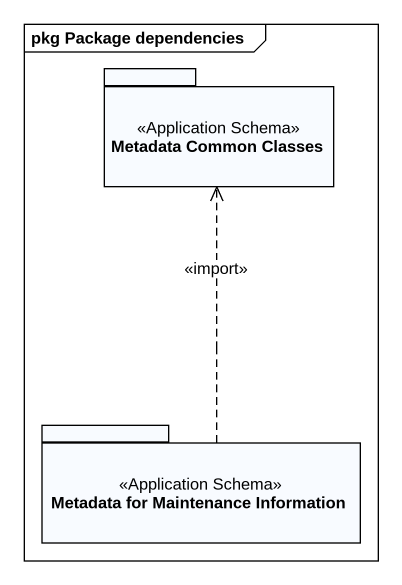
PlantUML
@startuml
mainframe pkg Package dependencies
package "Metadata Common Classes" as Metadata_Common_Classes <<Application Schema>> {
}
package "Metadata for Maintenance Information" as Metadata_for_Maintenance <<Application Schema>> {
}
Metadata_for_Maintenance .up.> Metadata_Common_Classes : <<import>>
@enduml
